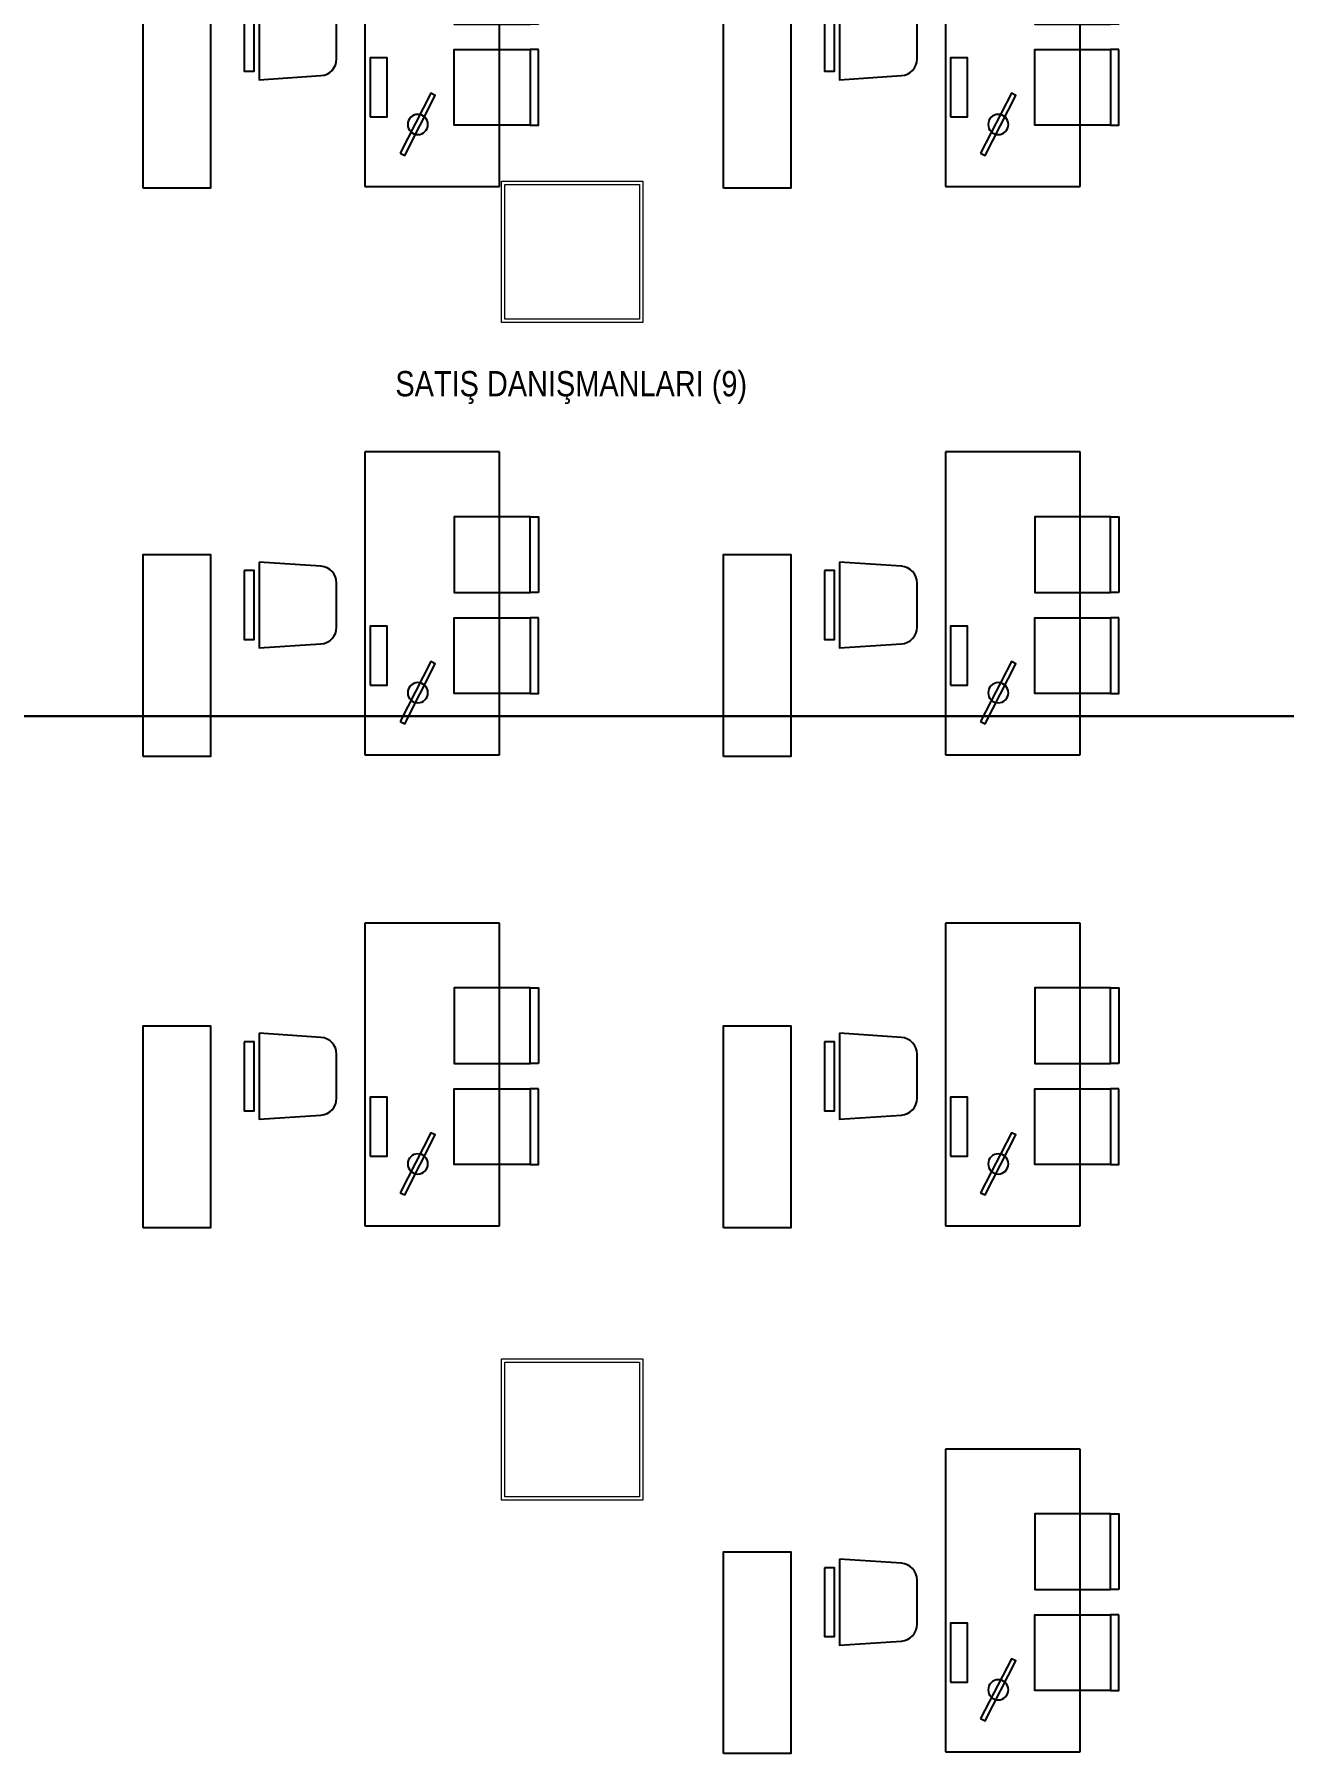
# Model space of a CAD drawing. Extents: x -1417 to 34975, y -245 to 8298.
# Drawn here: x 17321 to 18064, y 860 to 1882 of the extents above; entities that cross this region are included whole.
import ezdxf
from ezdxf.enums import TextEntityAlignment as Align

# ---------------------------------------------------------------- set-up
doc = ezdxf.new("R2010")
doc.units = 0
doc.layers.get('0').update_dxf_attribs({"color": 9, "lineweight": 9})
for name, color, linetype, lineweight in [('01', 9, 'Continuous', 9), ('05', 9, 'Continuous', 9), ('14', 9, 'Continuous', 9), ('21', 9, 'Continuous', 9), ('E-KABLO', 7, 'Continuous', 30)]:
    doc.layers.add(name, color=color, linetype=linetype, lineweight=lineweight)
doc.styles.add('MuuM_TEXT-STANDART', font='ARIALN.TTF')

# ---------------------------------------------------------------- blocks, each defined once
blk = doc.blocks.new('p-kolon-80x80-vw')
at = {"layer": '01'}
blk.add_lwpolyline([(-40, -40), (-40, 40), (40, 40), (40, -40)], close=True, dxfattribs=at)
blk = doc.blocks.new('m-çalışma dolap modül')
at = {"lineweight": -3, "ltscale": 0.5}
blk.add_lwpolyline([(0, 40), (120, 40), (120, 0), (0, 0)], close=True, dxfattribs=at)
blk = doc.blocks.new('m-vw-sandalye-02')
at = {"lineweight": -3, "ltscale": 0.5}
for points in [[(-22.5, 0), (-22.5, -5), (22.5, -5), (22.5, 0)], [(-22.5, -5), (22.5, -5), (22.5, -50), (-22.5, -50)]]:
    blk.add_lwpolyline(points, close=True, dxfattribs=at)
blk = doc.blocks.new('m-vw-sandalye')
at = {"lineweight": -3, "ltscale": 0.5}
blk.add_lwpolyline([(-20.5, 0), (20.5, 0), (20.5, -6), (-20.5, -6)], close=True, dxfattribs=at)
blk.add_lwpolyline([(-25.5, -9), (25.5, -9), (23.1, -45.7, -0.395265), (13.1, -55), (-13.1, -55, -0.395265), (-23.1, -45.7)], format="xyb", close=True, dxfattribs=at)
blk = doc.blocks.new('m-vw-çalışma-p-01')
at = {"lineweight": -3, "ltscale": 0.5}
for p, q in [((11.9, 179), (91.9, 179)), ((11.9, -1), (11.9, 179)), ((91.9, 179), (91.9, -1)), ((91.9, -1), (11.9, -1))]:
    blk.add_line(p, q, dxfattribs=at)
for points in [[(32.8, 159.2), (35.5, 160.5), (53.7, 124.9), (51.1, 123.6)], [(15, 137.5), (25, 137.5), (25, 102.5), (15, 102.5)]]:
    blk.add_lwpolyline(points, close=True, dxfattribs=at)
blk.add_circle((43.3, 142.1), 6, dxfattribs=at)
at = {"lineweight": -3, "ltscale": 0.5, "xscale": -1, "rotation": 270}
blk.add_blockref('m-vw-sandalye-02', (115, 120), dxfattribs=at)
at = {"lineweight": -3, "rotation": 90}
blk.add_blockref('m-vw-sandalye', (-60, 90), dxfattribs=at)
at = {"lineweight": -3, "ltscale": 0.5, "rotation": 270}
blk.add_blockref('m-vw-sandalye-02', (115, 60), dxfattribs=at)

msp = doc.modelspace()

# ---------------------------------------------------------------- linework, layer by layer
at = {"layer": '14'}
msp.add_lwpolyline([(17598.84, 1794.5), (17682.84, 1794.5), (17682.84, 1710.5), (17598.84, 1710.5)], close=True, dxfattribs=at)
msp.add_lwpolyline([(17682.84, 1094.5), (17682.84, 1010.5), (17598.84, 1010.5), (17598.84, 1094.5), (17682.84, 1094.5)], dxfattribs=at)
at = {"layer": 'E-KABLO', "color": 6, "ltscale": 40}
msp.add_line((19292.84, 1476.5), (17248.84, 1476.5), dxfattribs=at)

# ---------------------------------------------------------------- block references
for p in [(17640.84, 1752.5), (17640.84, 1052.5)]:
    msp.add_blockref('p-kolon-80x80-vw', p)
at = {"layer": '05', "lineweight": -3, "xscale": -1, "rotation": 180}
for p in [(17505.84, 1970.22), (17850.84, 1970.22), (17505.84, 1632.5), (17850.84, 1632.5), (17505.84, 1352.5), (17850.84, 1352.5), (17850.84, 1039.95)]:
    msp.add_blockref('m-vw-çalışma-p-01', p, dxfattribs=at)
at = {"layer": '05', "lineweight": -3, "rotation": 90}
for p in [(17425.84, 1790.22), (17770.84, 1790.22), (17425.84, 1452.5), (17770.84, 1452.5), (17425.84, 1172.5), (17770.84, 1172.5), (17770.84, 859.95)]:
    msp.add_blockref('m-çalışma dolap modül', p, dxfattribs=at)

# ---------------------------------------------------------------- texts
at = {"layer": '21', "style": 'MuuM_TEXT-STANDART'}
msp.add_text('SATIŞ DANIŞMANLARI (9)', height=15, dxfattribs=at).set_placement((17535.79, 1662.08), align=Align.BOTTOM_LEFT)

doc.saveas('drawing.dxf')
